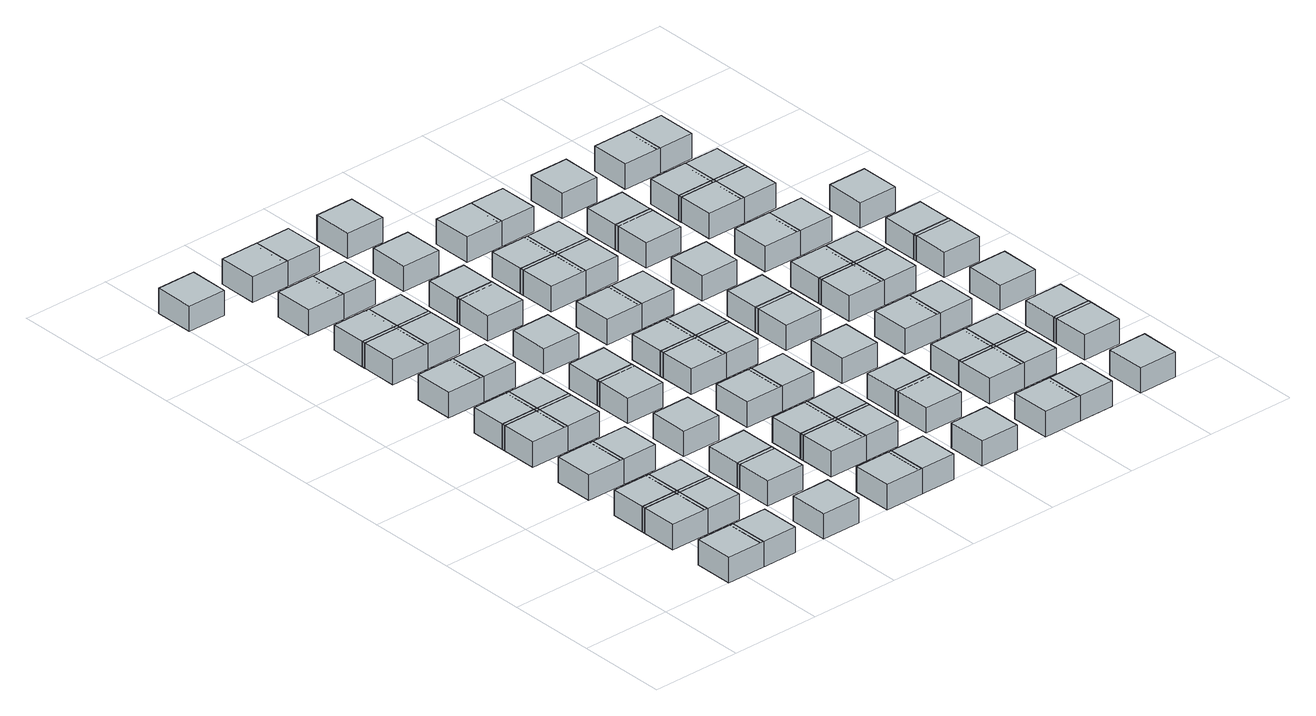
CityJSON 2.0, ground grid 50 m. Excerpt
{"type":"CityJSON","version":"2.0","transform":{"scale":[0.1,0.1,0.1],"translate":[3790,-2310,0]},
"CityObjects":{
"object1":{"type":"GenericCityObject","geometry":[{"type":"Solid","lod":"1","boundaries":[[[[0,1,2,3]],[[4,5,1,0]],[[5,6,2,1]],[[6,7,3,2]],[[7,4,0,3]],[[7,6,5,4]]]]}]},
"object2":{"type":"GenericCityObject","geometry":[{"type":"Solid","lod":"1","boundaries":[[[[8,9,10,11]],[[12,13,9,8]],[[13,14,10,9]],[[14,15,11,10]],[[15,12,8,11]],[[15,14,13,12]]]]}]},
"object3":{"type":"GenericCityObject","geometry":[{"type":"Solid","lod":"1","boundaries":[[[[16,17,18,19]],[[20,21,17,16]],[[21,22,18,17]],[[22,23,19,18]],[[23,20,16,19]],[[23,22,21,20]]]]}]},
"object4":{"type":"GenericCityObject","geometry":[{"type":"Solid","lod":"1","boundaries":[[[[24,25,26,27]],[[28,29,25,24]],[[29,30,26,25]],[[30,31,27,26]],[[31,28,24,27]],[[31,30,29,28]]]]}]},
"object5":{"type":"GenericCityObject","geometry":[{"type":"Solid","lod":"1","boundaries":[[[[32,33,34,35]],[[36,37,33,32]],[[37,38,34,33]],[[38,39,35,34]],[[39,36,32,35]],[[39,38,37,36]]]]}]},
"object6":{"type":"GenericCityObject","geometry":[{"type":"Solid","lod":"1","boundaries":[[[[40,41,42,43]],[[44,45,41,40]],[[45,46,42,41]],[[46,47,43,42]],[[47,44,40,43]],[[47,46,45,44]]]]}]},
"object7":{"type":"GenericCityObject","geometry":[{"type":"Solid","lod":"1","boundaries":[[[[48,49,50,51]],[[52,53,49,48]],[[53,54,50,49]],[[54,55,51,50]],[[55,52,48,51]],[[55,54,53,52]]]]}]},
"object8":{"type":"GenericCityObject","geometry":[{"type":"Solid","lod":"1","boundaries":[[[[56,57,58,59]],[[60,61,57,56]],[[61,62,58,57]],[[62,63,59,58]],[[63,60,56,59]],[[63,62,61,60]]]]}]},
"object9":{"type":"GenericCityObject","geometry":[{"type":"Solid","lod":"1","boundaries":[[[[64,65,66,67]],[[68,69,65,64]],[[69,70,66,65]],[[70,71,67,66]],[[71,68,64,67]],[[71,70,69,68]]]]}]},
"object10":{"type":"GenericCityObject","geometry":[{"type":"Solid","lod":"1","boundaries":[[[[72,73,74,75]],[[76,77,73,72]],[[77,78,74,73]],[[78,79,75,74]],[[79,76,72,75]],[[79,78,77,76]]]]}]},
"object11":{"type":"GenericCityObject","geometry":[{"type":"Solid","lod":"1","boundaries":[[[[80,81,82,83]],[[84,85,81,80]],[[85,86,82,81]],[[86,87,83,82]],[[87,84,80,83]],[[87,86,85,84]]]]}]},
"object12":{"type":"GenericCityObject","geometry":[{"type":"Solid","lod":"1","boundaries":[[[[88,89,90,91]],[[92,93,89,88]],[[93,94,90,89]],[[94,95,91,90]],[[95,92,88,91]],[[95,94,93,92]]]]}]},
"object13":{"type":"GenericCityObject","geometry":[{"type":"Solid","lod":"1","boundaries":[[[[96,97,98,99]],[[100,101,97,96]],[[101,102,98,97]],[[102,103,99,98]],[[103,100,96,99]],[[103,102,101,100]]]]}]},
"object14":{"type":"GenericCityObject","geometry":[{"type":"Solid","lod":"1","boundaries":[[[[104,105,106,107]],[[108,109,105,104]],[[109,110,106,105]],[[110,111,107,106]],[[111,108,104,107]],[[111,110,109,108]]]]}]},
"object15":{"type":"GenericCityObject","geometry":[{"type":"Solid","lod":"1","boundaries":[[[[112,113,114,115]],[[116,117,113,112]],[[117,118,114,113]],[[118,119,115,114]],[[119,116,112,115]],[[119,118,117,116]]]]}]},
"object16":{"type":"GenericCityObject","geometry":[{"type":"Solid","lod":"1","boundaries":[[[[120,121,122,123]],[[124,125,121,120]],[[125,126,122,121]],[[126,127,123,122]],[[127,124,120,123]],[[127,126,125,124]]]]}]},
"object17":{"type":"GenericCityObject","geometry":[{"type":"Solid","lod":"1","boundaries":[[[[128,129,130,131]],[[132,133,129,128]],[[133,134,130,129]],[[134,135,131,130]],[[135,132,128,131]],[[135,134,133,132]]]]}]},
"object18":{"type":"GenericCityObject","geometry":[{"type":"Solid","lod":"1","boundaries":[[[[136,137,138,139]],[[140,141,137,136]],[[141,142,138,137]],[[142,143,139,138]],[[143,140,136,139]],[[143,142,141,140]]]]}]},
"object19":{"type":"GenericCityObject","geometry":[{"type":"Solid","lod":"1","boundaries":[[[[144,145,146,147]],[[148,149,145,144]],[[149,150,146,145]],[[150,151,147,146]],[[151,148,144,147]],[[151,150,149,148]]]]}]},
"object20":{"type":"GenericCityObject","geometry":[{"type":"Solid","lod":"1","boundaries":[[[[152,153,154,155]],[[156,157,153,152]],[[157,158,154,153]],[[158,159,155,154]],[[159,156,152,155]],[[159,158,157,156]]]]}]},
"object21":{"type":"GenericCityObject","geometry":[{"type":"Solid","lod":"1","boundaries":[[[[160,161,162,163]],[[164,165,161,160]],[[165,166,162,161]],[[166,167,163,162]],[[167,164,160,163]],[[167,166,165,164]]]]}]},
"object22":{"type":"GenericCityObject","geometry":[{"type":"Solid","lod":"1","boundaries":[[[[168,169,170,171]],[[172,173,169,168]],[[173,174,170,169]],[[174,175,171,170]],[[175,172,168,171]],[[175,174,173,172]]]]}]},
"object23":{"type":"GenericCityObject","geometry":[{"type":"Solid","lod":"1","boundaries":[[[[176,177,178,179]],[[180,181,177,176]],[[181,182,178,177]],[[182,183,179,178]],[[183,180,176,179]],[[183,182,181,180]]]]}]},
"object24":{"type":"GenericCityObject","geometry":[{"type":"Solid","lod":"1","boundaries":[[[[184,185,186,187]],[[188,189,185,184]],[[189,190,186,185]],[[190,191,187,186]],[[191,188,184,187]],[[191,190,189,188]]]]}]},
"object25":{"type":"GenericCityObject","geometry":[{"type":"Solid","lod":"1","boundaries":[[[[192,193,194,195]],[[196,197,193,192]],[[197,198,194,193]],[[198,199,195,194]],[[199,196,192,195]],[[199,198,197,196]]]]}]},
"object26":{"type":"GenericCityObject","geometry":[{"type":"Solid","lod":"1","boundaries":[[[[200,201,202,203]],[[204,205,201,200]],[[205,206,202,201]],[[206,207,203,202]],[[207,204,200,203]],[[207,206,205,204]]]]}]},
"object27":{"type":"GenericCityObject","geometry":[{"type":"Solid","lod":"1","boundaries":[[[[208,209,210,211]],[[212,213,209,208]],[[213,214,210,209]],[[214,215,211,210]],[[215,212,208,211]],[[215,214,213,212]]]]}]},
"object28":{"type":"GenericCityObject","geometry":[{"type":"Solid","lod":"1","boundaries":[[[[216,217,218,219]],[[220,221,217,216]],[[221,222,218,217]],[[222,223,219,218]],[[223,220,216,219]],[[223,222,221,220]]]]}]},
"object29":{"type":"GenericCityObject","geometry":[{"type":"Solid","lod":"1","boundaries":[[[[224,225,226,227]],[[228,229,225,224]],[[229,230,226,225]],[[230,231,227,226]],[[231,228,224,227]],[[231,230,229,228]]]]}]},
"object30":{"type":"GenericCityObject","geometry":[{"type":"Solid","lod":"1","boundaries":[[[[232,233,234,235]],[[236,237,233,232]],[[237,238,234,233]],[[238,239,235,234]],[[239,236,232,235]],[[239,238,237,236]]]]}]},
"object31":{"type":"GenericCityObject","geometry":[{"type":"Solid","lod":"1","boundaries":[[[[240,241,242,243]],[[244,245,241,240]],[[245,246,242,241]],[[246,247,243,242]],[[247,244,240,243]],[[247,246,245,244]]]]}]},
"object32":{"type":"GenericCityObject","geometry":[{"type":"Solid","lod":"1","boundaries":[[[[248,249,250,251]],[[252,253,249,248]],[[253,254,250,249]],[[254,255,251,250]],[[255,252,248,251]],[[255,254,253,252]]]]}]},
"object33":{"type":"GenericCityObject","geometry":[{"type":"Solid","lod":"1","boundaries":[[[[256,257,258,259]],[[260,261,257,256]],[[261,262,258,257]],[[262,263,259,258]],[[263,260,256,259]],[[263,262,261,260]]]]}]},
"object34":{"type":"GenericCityObject","geometry":[{"type":"Solid","lod":"1","boundaries":[[[[264,265,266,267]],[[268,269,265,264]],[[269,270,266,265]],[[270,271,267,266]],[[271,268,264,267]],[[271,270,269,268]]]]}]},
"object35":{"type":"GenericCityObject","geometry":[{"type":"Solid","lod":"1","boundaries":[[[[272,273,274,275]],[[276,277,273,272]],[[277,278,274,273]],[[278,279,275,274]],[[279,276,272,275]],[[279,278,277,276]]]]}]},
"object36":{"type":"GenericCityObject","geometry":[{"type":"Solid","lod":"1","boundaries":[[[[280,281,282,283]],[[284,285,281,280]],[[285,286,282,281]],[[286,287,283,282]],[[287,284,280,283]],[[287,286,285,284]]]]}]},
"object37":{"type":"GenericCityObject","geometry":[{"type":"Solid","lod":"1","boundaries":[[[[288,289,290,291]],[[292,293,289,288]],[[293,294,290,289]],[[294,295,291,290]],[[295,292,288,291]],[[295,294,293,292]]]]}]},
"object38":{"type":"GenericCityObject","geometry":[{"type":"Solid","lod":"1","boundaries":[[[[296,297,298,299]],[[300,301,297,296]],[[301,302,298,297]],[[302,303,299,298]],[[303,300,296,299]],[[303,302,301,300]]]]}]},
"object39":{"type":"GenericCityObject","geometry":[{"type":"Solid","lod":"1","boundaries":[[[[304,305,306,307]],[[308,309,305,304]],[[309,310,306,305]],[[310,311,307,306]],[[311,308,304,307]],[[311,310,309,308]]]]}]},
"object40":{"type":"GenericCityObject","geometry":[{"type":"Solid","lod":"1","boundaries":[[[[312,313,314,315]],[[316,317,313,312]],[[317,318,314,313]],[[318,319,315,314]],[[319,316,312,315]],[[319,318,317,316]]]]}]},
"object41":{"type":"GenericCityObject","geometry":[{"type":"Solid","lod":"1","boundaries":[[[[320,321,322,323]],[[324,325,321,320]],[[325,326,322,321]],[[326,327,323,322]],[[327,324,320,323]],[[327,326,325,324]]]]}]},
"object42":{"type":"GenericCityObject","geometry":[{"type":"Solid","lod":"1","boundaries":[[[[328,329,330,331]],[[332,333,329,328]],[[333,334,330,329]],[[334,335,331,330]],[[335,332,328,331]],[[335,334,333,332]]]]}]},
"object43":{"type":"GenericCityObject","geometry":[{"type":"Solid","lod":"1","boundaries":[[[[336,337,338,339]],[[340,341,337,336]],[[341,342,338,337]],[[342,343,339,338]],[[343,340,336,339]],[[343,342,341,340]]]]}]},
"object44":{"type":"GenericCityObject","geometry":[{"type":"Solid","lod":"1","boundaries":[[[[344,345,346,347]],[[348,349,345,344]],[[349,350,346,345]],[[350,351,347,346]],[[351,348,344,347]],[[351,350,349,348]]]]}]},
"object45":{"type":"GenericCityObject","geometry":[{"type":"Solid","lod":"1","boundaries":[[[[352,353,354,355]],[[356,357,353,352]],[[357,358,354,353]],[[358,359,355,354]],[[359,356,352,355]],[[359,358,357,356]]]]}]},
"object46":{"type":"GenericCityObject","geometry":[{"type":"Solid","lod":"1","boundaries":[[[[360,361,362,363]],[[364,365,361,360]],[[365,366,362,361]],[[366,367,363,362]],[[367,364,360,363]],[[367,366,365,364]]]]}]},
"object47":{"type":"GenericCityObject","geometry":[{"type":"Solid","lod":"1","boundaries":[[[[368,369,370,371]],[[372,373,369,368]],[[373,374,370,369]],[[374,375,371,370]],[[375,372,368,371]],[[375,374,373,372]]]]}]},
"object48":{"type":"GenericCityObject","geometry":[{"type":"Solid","lod":"1","boundaries":[[[[376,377,378,379]],[[380,381,377,376]],[[381,382,378,377]],[[382,383,379,378]],[[383,380,376,379]],[[383,382,381,380]]]]}]},
"object49":{"type":"GenericCityObject","geometry":[{"type":"Solid","lod":"1","boundaries":[[[[384,385,386,387]],[[388,389,385,384]],[[389,390,386,385]],[[390,391,387,386]],[[391,388,384,387]],[[391,390,389,388]]]]}]},
"object50":{"type":"GenericCityObject","geometry":[{"type":"Solid","lod":"1","boundaries":[[[[392,393,394,395]],[[396,397,393,392]],[[397,398,394,393]],[[398,399,395,394]],[[399,396,392,395]],[[399,398,397,396]]]]}]},
"object51":{"type":"GenericCityObject","geometry":[{"type":"Solid","lod":"1","boundaries":[[[[400,401,402,403]],[[404,405,401,400]],[[405,406,402,401]],[[406,407,403,402]],[[407,404,400,403]],[[407,406,405,404]]]]}]},
"object52":{"type":"GenericCityObject","geometry":[{"type":"Solid","lod":"1","boundaries":[[[[408,409,410,411]],[[412,413,409,408]],[[413,414,410,409]],[[414,415,411,410]],[[415,412,408,411]],[[415,414,413,412]]]]}]},
"object53":{"type":"GenericCityObject","geometry":[{"type":"Solid","lod":"1","boundaries":[[[[416,417,418,419]],[[420,421,417,416]],[[421,422,418,417]],[[422,423,419,418]],[[423,420,416,419]],[[423,422,421,420]]]]}]},
"object54":{"type":"GenericCityObject","geometry":[{"type":"Solid","lod":"1","boundaries":[[[[424,425,426,427]],[[428,429,425,424]],[[429,430,426,425]],[[430,431,427,426]],[[431,428,424,427]],[[431,430,429,428]]]]}]},
"object55":{"type":"GenericCityObject","geometry":[{"type":"Solid","lod":"1","boundaries":[[[[432,433,434,435]],[[436,437,433,432]],[[437,438,434,433]],[[438,439,435,434]],[[439,436,432,435]],[[439,438,437,436]]]]}]},
"object56":{"type":"GenericCityObject","geometry":[{"type":"Solid","lod":"1","boundaries":[[[[440,441,442,443]],[[444,445,441,440]],[[445,446,442,441]],[[446,447,443,442]],[[447,444,440,443]],[[447,446,445,444]]]]}]},
"object57":{"type":"GenericCityObject","geometry":[{"type":"Solid","lod":"1","boundaries":[[[[448,449,450,451]],[[452,453,449,448]],[[453,454,450,449]],[[454,455,451,450]],[[455,452,448,451]],[[455,454,453,452]]]]}]},
"object58":{"type":"GenericCityObject","geometry":[{"type":"Solid","lod":"1","boundaries":[[[[456,457,458,459]],[[460,461,457,456]],[[461,462,458,457]],[[462,463,459,458]],[[463,460,456,459]],[[463,462,461,460]]]]}]},
"object59":{"type":"GenericCityObject","geometry":[{"type":"Solid","lod":"1","boundaries":[[[[464,465,466,467]],[[468,469,465,464]],[[469,470,466,465]],[[470,471,467,466]],[[471,468,464,467]],[[471,470,469,468]]]]}]},
"object60":{"type":"GenericCityObject","geometry":[{"type":"Solid","lod":"1","boundaries":[[[[472,473,474,475]],[[476,477,473,472]],[[477,478,474,473]],[[478,479,475,474]],[[479,476,472,475]],[[479,478,477,476]]]]}]},
"object61":{"type":"GenericCityObject","geometry":[{"type":"Solid","lod":"1","boundaries":[[[[480,481,482,483]],[[484,485,481,480]],[[485,486,482,481]],[[486,487,483,482]],[[487,484,480,483]],[[487,486,485,484]]]]}]},
"object62":{"type":"GenericCityObject","geometry":[{"type":"Solid","lod":"1","boundaries":[[[[488,489,490,491]],[[492,493,489,488]],[[493,494,490,489]],[[494,495,491,490]],[[495,492,488,491]],[[495,494,493,492]]]]}]},
"object63":{"type":"GenericCityObject","geometry":[{"type":"Solid","lod":"1","boundaries":[[[[496,497,498,499]],[[500,501,497,496]],[[501,502,498,497]],[[502,503,499,498]],[[503,500,496,499]],[[503,502,501,500]]]]}]},
"object64":{"type":"GenericCityObject","geometry":[{"type":"Solid","lod":"1","boundaries":[[[[504,505,506,507]],[[508,509,505,504]],[[509,510,506,505]],[[510,511,507,506]],[[511,508,504,507]],[[511,510,509,508]]]]}]},
"object65":{"type":"GenericCityObject","geometry":[{"type":"Solid","lod":"1","boundaries":[[[[512,513,514,515]],[[516,517,513,512]],[[517,518,514,513]],[[518,519,515,514]],[[519,516,512,515]],[[519,518,517,516]]]]}]},
"object66":{"type":"GenericCityObject","geometry":[{"type":"Solid","lod":"1","boundaries":[[[[520,521,522,523]],[[524,525,521,520]],[[525,526,522,521]],[[526,527,523,522]],[[527,524,520,523]],[[527,526,525,524]]]]}]},
"object67":{"type":"GenericCityObject","geometry":[{"type":"Solid","lod":"1","boundaries":[[[[528,529,530,531]],[[532,533,529,528]],[[533,534,530,529]],[[534,535,531,530]],[[535,532,528,531]],[[535,534,533,532]]]]}]},
"object68":{"type":"GenericCityObject","geometry":[{"type":"Solid","lod":"1","boundaries":[[[[536,537,538,539]],[[540,541,537,536]],[[541,542,538,537]],[[542,543,539,538]],[[543,540,536,539]],[[543,542,541,540]]]]}]},
"object69":{"type":"GenericCityObject","geometry":[{"type":"Solid","lod":"1","boundaries":[[[[544,545,546,547]],[[548,549,545,544]],[[549,550,546,545]],[[550,551,547,546]],[[551,548,544,547]],[[551,550,549,548]]]]}]},
"object70":{"type":"GenericCityObject","geometry":[{"type":"Solid","lod":"1","boundaries":[[[[552,553,554,555]],[[556,557,553,552]],[[557,558,554,553]],[[558,559,555,554]],[[559,556,552,555]],[[559,558,557,556]]]]}]},
"object71":{"type":"GenericCityObject","geometry":[{"type":"Solid","lod":"1","boundaries":[[[[560,561,562,563]],[[564,565,561,560]],[[565,566,562,561]],[[566,567,563,562]],[[567,564,560,563]],[[567,566,565,564]]]]}]},
"object72":{"type":"GenericCityObject","geometry":[{"type":"Solid","lod":"1","boundaries":[[[[568,569,570,571]],[[572,573,569,568]],[[573,574,570,569]],[[574,575,571,570]],[[575,572,568,571]],[[575,574,573,572]]]]}]},
"object73":{"type":"GenericCityObject","geometry":[{"type":"Solid","lod":"1","boundaries":[[[[576,577,578,579]],[[580,581,577,576]],[[581,582,578,577]],[[582,583,579,578]],[[583,580,576,579]],[[583,582,581,580]]]]}]},
"object74":{"type":"GenericCityObject","geometry":[{"type":"Solid","lod":"1","boundaries":[[[[584,585,586,587]],[[588,589,585,584]],[[589,590,586,585]],[[590,591,587,586]],[[591,588,584,587]],[[591,590,589,588]]]]}]},
"object75":{"type":"GenericCityObject","geometry":[{"type":"Solid","lod":"1","boundaries":[[[[592,593,594,595]],[[596,597,593,592]],[[597,598,594,593]],[[598,599,595,594]],[[599,596,592,595]],[[599,598,597,596]]]]}]},
"object76":{"type":"GenericCityObject","geometry":[{"type":"Solid","lod":"1","boundaries":[[[[600,601,602,603]],[[604,605,601,600]],[[605,606,602,601]],[[606,607,603,602]],[[607,604,600,603]],[[607,606,605,604]]]]}]},
"object77":{"type":"GenericCityObject","geometry":[{"type":"Solid","lod":"1","boundaries":[[[[608,609,610,611]],[[612,613,609,608]],[[613,614,610,609]],[[614,615,611,610]],[[615,612,608,611]],[[615,614,613,612]]]]}]},
"object78":{"type":"GenericCityObject","geometry":[{"type":"Solid","lod":"1","boundaries":[[[[616,617,618,619]],[[620,621,617,616]],[[621,622,618,617]],[[622,623,619,618]],[[623,620,616,619]],[[623,622,621,620]]]]}]},
"object79":{"type":"GenericCityObject","geometry":[{"type":"Solid","lod":"1","boundaries":[[[[624,625,626,627]],[[628,629,625,624]],[[629,630,626,625]],[[630,631,627,626]],[[631,628,624,627]],[[631,630,629,628]]]]}]},
"object80":{"type":"GenericCityObject","geometry":[{"type":"Solid","lod":"1","boundaries":[[[[632,633,634,635]],[[636,637,633,632]],[[637,638,634,633]],[[638,639,635,634]],[[639,636,632,635]],[[639,638,637,636]]]]}]},
"object81":{"type":"GenericCityObject","geometry":[{"type":"Solid","lod":"1","boundaries":[[[[640,641,642,643]],[[644,645,641,640]],[[645,646,642,641]],[[646,647,643,642]],[[647,644,640,643]],[[647,646,645,644]]]]}]},
"object82":{"type":"GenericCityObject","geometry":[{"type":"Solid","lod":"1","boundaries":[[[[648,649,650,651]],[[652,653,649,648]],[[653,654,650,649]],[[654,655,651,650]],[[655,652,648,651]],[[655,654,653,652]]]]}]},
"object83":{"type":"GenericCityObject","geometry":[{"type":"Solid","lod":"1","boundaries":[[[[656,657,658,659]],[[660,661,657,656]],[[661,662,658,657]],[[662,663,659,658]],[[663,660,656,659]],[[663,662,661,660]]]]}]},
"object84":{"type":"GenericCityObject","geometry":[{"type":"Solid","lod":"1","boundaries":[[[[664,665,666,667]],[[668,669,665,664]],[[669,670,666,665]],[[670,671,667,666]],[[671,668,664,667]],[[671,670,669,668]]]]}]},
"object85":{"type":"GenericCityObject","geometry":[{"type":"Solid","lod":"1","boundaries":[[[[672,673,674,675]],[[676,677,673,672]],[[677,678,674,673]],[[678,679,675,674]],[[679,676,672,675]],[[679,678,677,676]]]]}]},
"object86":{"type":"GenericCityObject","geometry":[{"type":"Solid","lod":"1","boundaries":[[[[680,681,682,683]],[[684,685,681,680]],[[685,686,682,681]],[[686,687,683,682]],[[687,684,680,683]],[[687,686,685,684]]]]}]},
"object87":{"type":"GenericCityObject","geometry":[{"type":"Solid","lod":"1","boundaries":[[[[688,689,690,691]],[[692,693,689,688]],[[693,694,690,689]],[[694,695,691,690]],[[695,692,688,691]],[[695,694,693,692]]]]}]},
"object88":{"type":"GenericCityObject","geometry":[{"type":"Solid","lod":"1","boundaries":[[[[696,697,698,699]],[[700,701,697,696]],[[701,702,698,697]],[[702,703,699,698]],[[703,700,696,699]],[[703,702,701,700]]]]}]},
"object89":{"type":"GenericCityObject","geometry":[{"type":"Solid","lod":"1","boundaries":[[[[704,705,706,707]],[[708,709,705,704]],[[709,710,706,705]],[[710,711,707,706]],[[711,708,704,707]],[[711,710,709,708]]]]}]},
"object90":{"type":"GenericCityObject","geometry":[{"type":"Solid","lod":"1","boundaries":[[[[712,713,714,715]],[[716,717,713,712]],[[717,718,714,713]],[[718,719,715,714]],[[719,716,712,715]],[[719,718,717,716]]]]}]},
"object91":{"type":"GenericCityObject","geometry":[{"type":"Solid","lod":"1","boundaries":[[[[720,721,722,723]],[[724,725,721,720]],[[725,726,722,721]],[[726,727,723,722]],[[727,724,720,723]],[[727,726,725,724]]]]}]}
},
"vertices":[
[400,0,0],[620,0,0],[620,220,0],[400,220,0],[400,0,140],[620,0,140],[620,220,140],[400,220,140],
[400,400,0],[620,400,0],[620,620,0],[400,620,0],[400,400,140],[620,400,140],[620,620,140],[400,620,140],
[400,600,0],[620,600,0],[620,820,0],[400,820,0],[400,600,140],[620,600,140],[620,820,140],[400,820,140],
[600,0,0],[820,0,0],[820,220,0],[600,220,0],[600,0,140],[820,0,140],[820,220,140],[600,220,140],
[400,1000,0],[620,1000,0],[620,1220,0],[400,1220,0],[400,1000,140],[620,1000,140],[620,1220,140],[400,1220,140],
[600,400,0],[820,400,0],[820,620,0],[600,620,0],[600,400,140],[820,400,140],[820,620,140],[600,620,140],
[600,600,0],[820,600,0],[820,820,0],[600,820,0],[600,600,140],[820,600,140],[820,820,140],[600,820,140],
[400,1400,0],[620,1400,0],[620,1620,0],[400,1620,0],[400,1400,140],[620,1400,140],[620,1620,140],[400,1620,140],
[400,1600,0],[620,1600,0],[620,1820,0],[400,1820,0],[400,1600,140],[620,1600,140],[620,1820,140],[400,1820,140],
[600,1000,0],[820,1000,0],[820,1220,0],[600,1220,0],[600,1000,140],[820,1000,140],[820,1220,140],[600,1220,140],
[400,2000,0],[620,2000,0],[620,2220,0],[400,2220,0],[400,2000,140],[620,2000,140],[620,2220,140],[400,2220,140],
[1000,0,0],[1220,0,0],[1220,220,0],[1000,220,0],[1000,0,140],[1220,0,140],[1220,220,140],[1000,220,140],
[0,3400,0],[220,3400,0],[220,3620,0],[0,3620,0],[0,3400,140],[220,3400,140],[220,3620,140],[0,3620,140],
[600,1400,0],[820,1400,0],[820,1620,0],[600,1620,0],[600,1400,140],[820,1400,140],[820,1620,140],[600,1620,140],
[600,1600,0],[820,1600,0],[820,1820,0],[600,1820,0],[600,1600,140],[820,1600,140],[820,1820,140],[600,1820,140],
[400,2400,0],[620,2400,0],[620,2620,0],[400,2620,0],[400,2400,140],[620,2400,140],[620,2620,140],[400,2620,140],
[1000,400,0],[1220,400,0],[1220,620,0],[1000,620,0],[1000,400,140],[1220,400,140],[1220,620,140],[1000,620,140],
[400,2600,0],[620,2600,0],[620,2820,0],[400,2820,0],[400,2600,140],[620,2600,140],[620,2820,140],[400,2820,140],
[1000,600,0],[1220,600,0],[1220,820,0],[1000,820,0],[1000,600,140],[1220,600,140],[1220,820,140],[1000,820,140],
[600,2000,0],[820,2000,0],[820,2220,0],[600,2220,0],[600,2000,140],[820,2000,140],[820,2220,140],[600,2220,140],
[400,3000,0],[620,3000,0],[620,3220,0],[400,3220,0],[400,3000,140],[620,3000,140],[620,3220,140],[400,3220,140],
[1000,1000,0],[1220,1000,0],[1220,1220,0],[1000,1220,0],[1000,1000,140],[1220,1000,140],[1220,1220,140],[1000,1220,140],
[600,2400,0],[820,2400,0],[820,2620,0],[600,2620,0],[600,2400,140],[820,2400,140],[820,2620,140],[600,2620,140],
[600,2600,0],[820,2600,0],[820,2820,0],[600,2820,0],[600,2600,140],[820,2600,140],[820,2820,140],[600,2820,140],
[1400,0,0],[1620,0,0],[1620,220,0],[1400,220,0],[1400,0,140],[1620,0,140],[1620,220,140],[1400,220,140],
[400,3400,0],[620,3400,0],[620,3620,0],[400,3620,0],[400,3400,140],[620,3400,140],[620,3620,140],[400,3620,140],
[1000,1400,0],[1220,1400,0],[1220,1620,0],[1000,1620,0],[1000,1400,140],[1220,1400,140],[1220,1620,140],[1000,1620,140],
[1000,1600,0],[1220,1600,0],[1220,1820,0],[1000,1820,0],[1000,1600,140],[1220,1600,140],[1220,1820,140],[1000,1820,140],
[600,3000,0],[820,3000,0],[820,3220,0],[600,3220,0],[600,3000,140],[820,3000,140],[820,3220,140],[600,3220,140],
[1400,400,0],[1620,400,0],[1620,620,0],[1400,620,0],[1400,400,140],[1620,400,140],[1620,620,140],[1400,620,140],
[1400,600,0],[1620,600,0],[1620,820,0],[1400,820,0],[1400,600,140],[1620,600,140],[1620,820,140],[1400,820,140],
[1000,2000,0],[1220,2000,0],[1220,2220,0],[1000,2220,0],[1000,2000,140],[1220,2000,140],[1220,2220,140],[1000,2220,140],
[1600,0,0],[1820,0,0],[1820,220,0],[1600,220,0],[1600,0,140],[1820,0,140],[1820,220,140],[1600,220,140],
[600,3400,0],[820,3400,0],[820,3620,0],[600,3620,0],[600,3400,140],[820,3400,140],[820,3620,140],[600,3620,140],
[1400,1000,0],[1620,1000,0],[1620,1220,0],[1400,1220,0],[1400,1000,140],[1620,1000,140],[1620,1220,140],[1400,1220,140],
[1000,2400,0],[1220,2400,0],[1220,2620,0],[1000,2620,0],[1000,2400,140],[1220,2400,140],[1220,2620,140],[1000,2620,140],
[1600,400,0],[1820,400,0],[1820,620,0],[1600,620,0],[1600,400,140],[1820,400,140],[1820,620,140],[1600,620,140],
[1000,2600,0],[1220,2600,0],[1220,2820,0],[1000,2820,0],[1000,2600,140],[1220,2600,140],[1220,2820,140],[1000,2820,140],
[1600,600,0],[1820,600,0],[1820,820,0],[1600,820,0],[1600,600,140],[1820,600,140],[1820,820,140],[1600,820,140],
[1400,1400,0],[1620,1400,0],[1620,1620,0],[1400,1620,0],[1400,1400,140],[1620,1400,140],[1620,1620,140],[1400,1620,140],
[1400,1600,0],[1620,1600,0],[1620,1820,0],[1400,1820,0],[1400,1600,140],[1620,1600,140],[1620,1820,140],[1400,1820,140],
[1000,3000,0],[1220,3000,0],[1220,3220,0],[1000,3220,0],[1000,3000,140],[1220,3000,140],[1220,3220,140],[1000,3220,140],
[1600,1000,0],[1820,1000,0],[1820,1220,0],[1600,1220,0],[1600,1000,140],[1820,1000,140],[1820,1220,140],[1600,1220,140],
[1400,2000,0],[1620,2000,0],[1620,2220,0],[1400,2220,0],[1400,2000,140],[1620,2000,140],[1620,2220,140],[1400,2220,140],
[2000,0,0],[2220,0,0],[2220,220,0],[2000,220,0],[2000,0,140],[2220,0,140],[2220,220,140],[2000,220,140],
[1000,3400,0],[1220,3400,0],[1220,3620,0],[1000,3620,0],[1000,3400,140],[1220,3400,140],[1220,3620,140],[1000,3620,140],
[1600,1400,0],[1820,1400,0],[1820,1620,0],[1600,1620,0],[1600,1400,140],[1820,1400,140],[1820,1620,140],[1600,1620,140],
[1600,1600,0],[1820,1600,0],[1820,1820,0],[1600,1820,0],[1600,1600,140],[1820,1600,140],[1820,1820,140],[1600,1820,140],
[1400,2400,0],[1620,2400,0],[1620,2620,0],[1400,2620,0],[1400,2400,140],[1620,2400,140],[1620,2620,140],[1400,2620,140],
[2000,400,0],[2220,400,0],[2220,620,0],[2000,620,0],[2000,400,140],[2220,400,140],[2220,620,140],[2000,620,140],
[1400,2600,0],[1620,2600,0],[1620,2820,0],[1400,2820,0],[1400,2600,140],[1620,2600,140],[1620,2820,140],[1400,2820,140],
[2000,600,0],[2220,600,0],[2220,820,0],[2000,820,0],[2000,600,140],[2220,600,140],[2220,820,140],[2000,820,140],
[1600,2000,0],[1820,2000,0],[1820,2220,0],[1600,2220,0],[1600,2000,140],[1820,2000,140],[1820,2220,140],[1600,2220,140],
[1400,3000,0],[1620,3000,0],[1620,3220,0],[1400,3220,0],[1400,3000,140],[1620,3000,140],[1620,3220,140],[1400,3220,140],
[2000,1000,0],[2220,1000,0],[2220,1220,0],[2000,1220,0],[2000,1000,140],[2220,1000,140],[2220,1220,140],[2000,1220,140],
[1600,2400,0],[1820,2400,0],[1820,2620,0],[1600,2620,0],[1600,2400,140],[1820,2400,140],[1820,2620,140],[1600,2620,140],
[1600,2600,0],[1820,2600,0],[1820,2820,0],[1600,2820,0],[1600,2600,140],[1820,2600,140],[1820,2820,140],[1600,2820,140],
[2400,0,0],[2620,0,0],[2620,220,0],[2400,220,0],[2400,0,140],[2620,0,140],[2620,220,140],[2400,220,140],
[2000,1400,0],[2220,1400,0],[2220,1620,0],[2000,1620,0],[2000,1400,140],[2220,1400,140],[2220,1620,140],[2000,1620,140],
[2000,1600,0],[2220,1600,0],[2220,1820,0],[2000,1820,0],[2000,1600,140],[2220,1600,140],[2220,1820,140],[2000,1820,140],
[1600,3000,0],[1820,3000,0],[1820,3220,0],[1600,3220,0],[1600,3000,140],[1820,3000,140],[1820,3220,140],[1600,3220,140],
[2400,400,0],[2620,400,0],[2620,620,0],[2400,620,0],[2400,400,140],[2620,400,140],[2620,620,140],[2400,620,140],
[2400,600,0],[2620,600,0],[2620,820,0],[2400,820,0],[2400,600,140],[2620,600,140],[2620,820,140],[2400,820,140],
[2000,2000,0],[2220,2000,0],[2220,2220,0],[2000,2220,0],[2000,2000,140],[2220,2000,140],[2220,2220,140],[2000,2220,140],
[2600,0,0],[2820,0,0],[2820,220,0],[2600,220,0],[2600,0,140],[2820,0,140],[2820,220,140],[2600,220,140],
[2400,1000,0],[2620,1000,0],[2620,1220,0],[2400,1220,0],[2400,1000,140],[2620,1000,140],[2620,1220,140],[2400,1220,140],
[2000,2400,0],[2220,2400,0],[2220,2620,0],[2000,2620,0],[2000,2400,140],[2220,2400,140],[2220,2620,140],[2000,2620,140],
[2600,400,0],[2820,400,0],[2820,620,0],[2600,620,0],[2600,400,140],[2820,400,140],[2820,620,140],[2600,620,140],
[2000,2600,0],[2220,2600,0],[2220,2820,0],[2000,2820,0],[2000,2600,140],[2220,2600,140],[2220,2820,140],[2000,2820,140],
[2600,600,0],[2820,600,0],[2820,820,0],[2600,820,0],[2600,600,140],[2820,600,140],[2820,820,140],[2600,820,140],
[2400,1400,0],[2620,1400,0],[2620,1620,0],[2400,1620,0],[2400,1400,140],[2620,1400,140],[2620,1620,140],[2400,1620,140],
[2400,1600,0],[2620,1600,0],[2620,1820,0],[2400,1820,0],[2400,1600,140],[2620,1600,140],[2620,1820,140],[2400,1820,140],
[2000,3000,0],[2220,3000,0],[2220,3220,0],[2000,3220,0],[2000,3000,140],[2220,3000,140],[2220,3220,140],[2000,3220,140],
[2600,1000,0],[2820,1000,0],[2820,1220,0],[2600,1220,0],[2600,1000,140],[2820,1000,140],[2820,1220,140],[2600,1220,140],
[2400,2000,0],[2620,2000,0],[2620,2220,0],[2400,2220,0],[2400,2000,140],[2620,2000,140],[2620,2220,140],[2400,2220,140],
[3000,0,0],[3220,0,0],[3220,220,0],[3000,220,0],[3000,0,140],[3220,0,140],[3220,220,140],[3000,220,140],
[2600,1400,0],[2820,1400,0],[2820,1620,0],[2600,1620,0],[2600,1400,140],[2820,1400,140],[2820,1620,140],[2600,1620,140],
[2600,1600,0],[2820,1600,0],[2820,1820,0],[2600,1820,0],[2600,1600,140],[2820,1600,140],[2820,1820,140],[2600,1820,140],
[2400,2400,0],[2620,2400,0],[2620,2620,0],[2400,2620,0],[2400,2400,140],[2620,2400,140],[2620,2620,140],[2400,2620,140],
[3000,400,0],[3220,400,0],[3220,620,0],[3000,620,0],[3000,400,140],[3220,400,140],[3220,620,140],[3000,620,140],
[2400,2600,0],[2620,2600,0],[2620,2820,0],[2400,2820,0],[2400,2600,140],[2620,2600,140],[2620,2820,140],[2400,2820,140],
[3000,600,0],[3220,600,0],[3220,820,0],[3000,820,0],[3000,600,140],[3220,600,140],[3220,820,140],[3000,820,140],
[2600,2000,0],[2820,2000,0],[2820,2220,0],[2600,2220,0],[2600,2000,140],[2820,2000,140],[2820,2220,140],[2600,2220,140],
[2400,3000,0],[2620,3000,0],[2620,3220,0],[2400,3220,0],[2400,3000,140],[2620,3000,140],[2620,3220,140],[2400,3220,140],
[3000,1000,0],[3220,1000,0],[3220,1220,0],[3000,1220,0],[3000,1000,140],[3220,1000,140],[3220,1220,140],[3000,1220,140],
[2600,2400,0],[2820,2400,0],[2820,2620,0],[2600,2620,0],[2600,2400,140],[2820,2400,140],[2820,2620,140],[2600,2620,140],
[2600,2600,0],[2820,2600,0],[2820,2820,0],[2600,2820,0],[2600,2600,140],[2820,2600,140],[2820,2820,140],[2600,2820,140],
[3000,1400,0],[3220,1400,0],[3220,1620,0],[3000,1620,0],[3000,1400,140],[3220,1400,140],[3220,1620,140],[3000,1620,140],
[3000,1600,0],[3220,1600,0],[3220,1820,0],[3000,1820,0],[3000,1600,140],[3220,1600,140],[3220,1820,140],[3000,1820,140],
[2600,3000,0],[2820,3000,0],[2820,3220,0],[2600,3220,0],[2600,3000,140],[2820,3000,140],[2820,3220,140],[2600,3220,140],
[3000,2000,0],[3220,2000,0],[3220,2220,0],[3000,2220,0],[3000,2000,140],[3220,2000,140],[3220,2220,140],[3000,2220,140]
]}
